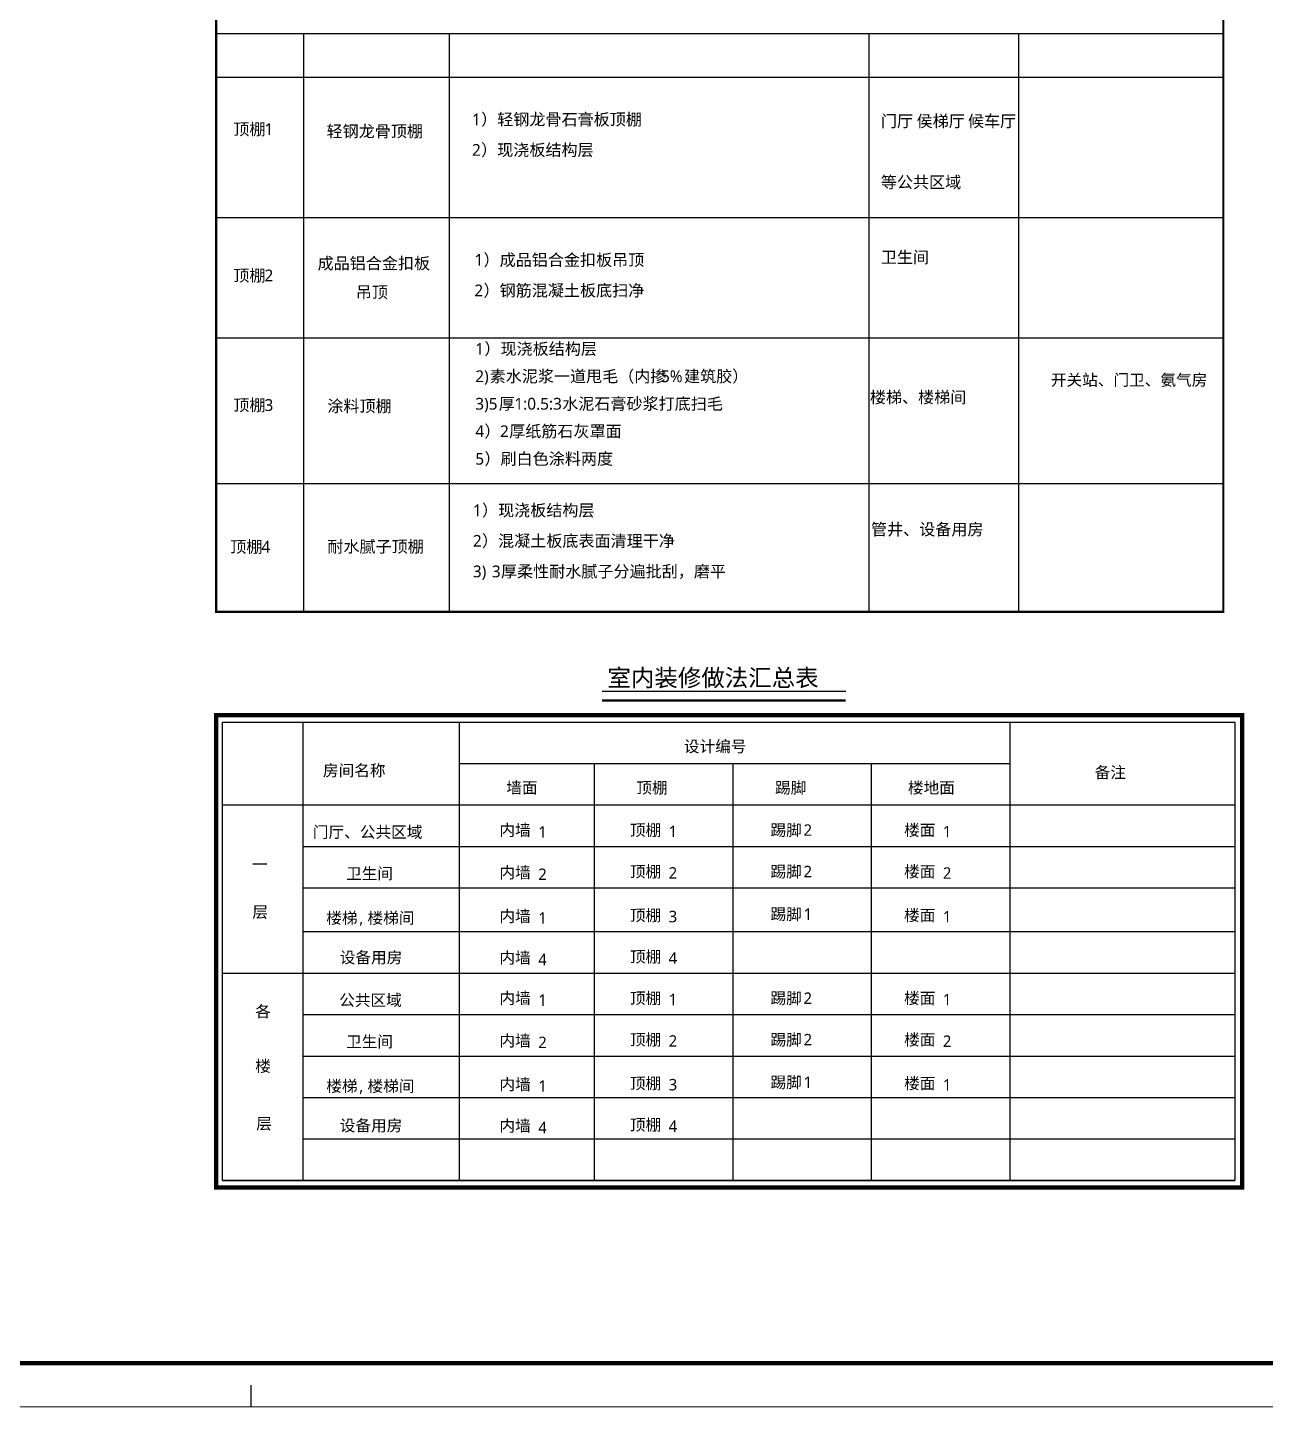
# Model space of a CAD drawing. Extents: x 1738711 to 2346805, y 1189731 to 2516152.
# Drawn here: x 2123244 to 2151605, y 2374307 to 2405927 of the extents above; entities that cross this region are included whole.
import ezdxf
from ezdxf.enums import TextEntityAlignment as Align

# ---------------------------------------------------------------- set-up
doc = ezdxf.new("R2010")
doc.units = 0
doc.header["$LTSCALE"] = 1000
doc.header["$MEASUREMENT"] = 0
for name, color, linetype in [('DOR', 3, 'Continuous'), ('E-TEXT', 6, 'Continuous'), ('PUB_TAB', 7, 'Continuous'), ('TK', 4, 'Continuous')]:
    doc.layers.add(name, color=color, linetype=linetype)
doc.styles.add('HT', font='msyh_0.ttf')
doc.styles.add('宋体', font='SIMSUN.TTF', dxfattribs={"width": 0.75})

# ---------------------------------------------------------------- blocks, each defined once
blk = doc.blocks.new('hjashrtahreahe')
blk.add_line((42800, 0), (42800, 500))
at = {"const_width": 25}
blk.add_lwpolyline([(42800, 500), (42800, 0)], dxfattribs=at)
at = {"layer": 'TK', "color": 7, "const_width": 25}
blk.add_lwpolyline([(0, 59400), (84100, 59400), (84100, 0), (0, 0)], close=True, dxfattribs=at)
at = {"layer": 'TK', "color": 3, "const_width": 100}
blk.add_lwpolyline([(2500, 1000), (2500, 58400), (83100, 58400), (83100, 1000)], close=True, dxfattribs=at)
at = {"layer": 'TK', "style": '宋体', "width": 0.75}
for tag, height, p in [('项目负责人', 350, (6003, 57089)), ('专业负责人', 350, (6003, 56224)), ('设计人', 350, (6003, 55419)), ('版号1', 250, (77304, 22193)), ('时间1', 250, (82405, 22193)), ('版号2', 250, (77304, 21593)), ('时间2', 250, (82405, 21593)), ('版号3', 250, (77304, 20993)), ('时间3', 250, (82405, 20993)), ('建筑会签', 0.0001, (78978, 2403)), ('电气会签', 0.0001, (82128, 2403)), ('结构会签', 0.0001, (78978, 1803)), ('暖通会签', 0.0001, (82128, 1803)), ('给排水会签', 0.0001, (78978, 1250)), ('智能化会签', 0.0001, (82128, 1250))]:
    blk.add_attdef(tag, text='', height=height, dxfattribs=at).set_placement(p, align=Align.CENTER)
for tag, p in [('合作设计单位', (80816, 48986)), ('版号说明1', (79854, 22318)), ('版号说明2', (79854, 21718)), ('版号说明3', (79854, 21118)), ('浙江绿储科技有限公司', (80545, 16036)), ('百兆瓦级集中式熔盐储能关键', (80545, 14953)), ('设备研发及制造基地项目', (80545, 14603)), ('1#研发楼', (80545, 13636)), ('图名', (80545, 12436)), ('工程编号', (78978, 11461)), ('子项编号', (82128, 11461)), ('建筑', (78978, 10711)), ('图号', (82128, 10711)), ('施工图', (78978, 9961)), ('2023.03', (82128, 9961)), ('审定', (79353, 8461)), ('审核', (79353, 7711)), ('工程负责', (79353, 6961)), ('专业负责', (79353, 6211)), ('设计', (79353, 5461)), ('制图', (79353, 4711)), ('校对', (79353, 3961))]:
    blk.add_attdef(tag, text='', height=250, dxfattribs=at).set_placement(p, align=Align.MIDDLE_CENTER)

msp = doc.modelspace()

# ---------------------------------------------------------------- linework, layer by layer
msp.add_line((2136405.4, 2390723.8, 0), (2141991.4, 2390723.8, 0))
at = {"color": 3}
msp.add_line((2127709.1, 2379508, 0), (2150901.7, 2379508, 0), dxfattribs=at)
msp.add_line((2127709.1, 2379508, 0), (2150901.7, 2379508, 0), dxfattribs=at)
msp.add_line((2127709.1, 2379508, 0), (2150901.7, 2379508, 0), dxfattribs=at)
at = {"const_width": 52.8, "elevation": 0}
msp.add_lwpolyline([(2136405.4, 2390505.4), (2141991.4, 2390505.4)], dxfattribs=at)
at = {"layer": 'DOR'}
for p, q in [((2127563.2, 2429606.8), (2127563.2, 2392537, 0)), ((2127563.2, 2429606.8), (2127563.2, 2392537, 0)), ((2127563.2, 2405794.3, 0), (2150640.9, 2405794.3, 0)), ((2129563.2, 2405794.3, 0), (2129563.2, 2392537, 0)), ((2129563.2, 2405794.3, 0), (2129563.2, 2392537, 0)), ((2132900.6, 2405794.3, 0), (2132900.6, 2392537, 0)), ((2142518.7, 2405794.3, 0), (2142518.7, 2392537, 0)), ((2145949.6, 2405794.3, 0), (2145949.6, 2392537, 0)), ((2127563.2, 2404794.3, 0), (2150640.9, 2404794.3, 0)), ((2127563.2, 2401573.8, 0), (2150640.9, 2401573.8, 0)), ((2127563.2, 2398816, 0), (2150640.9, 2398816, 0)), ((2127563.2, 2395482.2, 0), (2150640.9, 2395482.2, 0)), ((2127563.2, 2392537, 0), (2150640.9, 2392537, 0)), ((2129550.7, 2390013, 0), (2129550.7, 2379508, 0)), ((2133129.2, 2390013, 0), (2133129.2, 2379508, 0)), ((2145749.2, 2390013, 0), (2145749.2, 2379508, 0)), ((2133129.2, 2389062.6, 0), (2145749.2, 2389062.6, 0)), ((2136226.1, 2389062.6, 0), (2136226.1, 2379508, 0)), ((2139400.5, 2389062.6, 0), (2139400.5, 2379508, 0)), ((2142574.8, 2389062.6, 0), (2142574.8, 2379508, 0)), ((2127709.1, 2388112.2, 0), (2150901.7, 2388112.2, 0)), ((2129380, 2388112.2, 0), (2150901.7, 2388112.2, 0)), ((2129550.7, 2388112.2, 0), (2150901.7, 2388112.2, 0)), ((2129550.7, 2387161.8, 0), (2150901.7, 2387161.8, 0)), ((2129550.7, 2386211.4, 0), (2150901.7, 2386211.4, 0)), ((2129550.7, 2386211.4, 0), (2150901.7, 2386211.4, 0)), ((2129550.7, 2385210.4, 0), (2150901.7, 2385210.4, 0)), ((2127709.1, 2384260, 0), (2150901.7, 2384260, 0)), ((2129550.7, 2383309.6, 0), (2150901.7, 2383309.6, 0)), ((2129550.7, 2382359.2, 0), (2150901.7, 2382359.2, 0)), ((2129550.7, 2381408.8, 0), (2150901.7, 2381408.8, 0)), ((2129550.7, 2380458.4, 0), (2150901.7, 2380458.4, 0))]:
    msp.add_line(p, q, dxfattribs=at)
at = {"layer": 'DOR', "color": 2, "const_width": 100}
msp.add_lwpolyline([(2127563.2, 2379349.6), (2127563.2, 2390171.4), (2151072.6, 2390171.4), (2151072.6, 2379349.6)], close=True, dxfattribs=at)
at = {"layer": 'DOR', "color": 2}
msp.add_lwpolyline([(2127709.1, 2379508), (2127709.1, 2390013), (2150901.7, 2390013), (2150901.7, 2379508)], close=True, dxfattribs=at)
at = {"layer": 'E-TEXT', "linetype": 'ByBlock', "const_width": 50}
msp.add_lwpolyline([(2150640.9, 2429606.8), (2127563.2, 2429606.8), (2127563.2, 2392537), (2150640.9, 2392537)], close=True, dxfattribs=at)

# ---------------------------------------------------------------- block references
msp.add_blockref('hjashrtahreahe', (2085566.1, 2374319.5))

# ---------------------------------------------------------------- texts
at = {"layer": 'PUB_TAB', "style": 'HT'}
for s, height, p in [('1', 270, (2133426.2, 2403688.9, 0)), ('）轻钢龙骨石膏板顶棚', 270, (2133635.5, 2403688.9, 0)), ('门厅', 270, (2142794.2, 2403649.6, 0)), ('侯梯厅', 270, (2143613.7, 2403649.6, 0)), ('候车厅', 270, (2144790.3, 2403649.6, 0)), ('顶棚', 270, (2127958, 2403465, 0)), ('1', 270, (2128672, 2403465, 0)), ('轻钢龙骨顶棚', 270, (2130092.9, 2403416.9, 0)), ('2', 270, (2133426.2, 2402988.9, 0)), ('）现浇板结构层', 270, (2133635.5, 2402988.9, 0)), ('等公共区域', 270, (2142794.2, 2402249.6, 0)), ('成品铝合金扣板', 270, (2129887.8, 2400390.4, 0)), ('1', 270, (2133481.4, 2400468.5, 0)), ('）成品铝合金扣板吊顶', 270, (2133690.7, 2400468.5, 0)), ('卫生间', 270, (2142794.2, 2400529.6, 0)), ('顶棚', 270, (2127958, 2400111.6, 0)), ('2', 270, (2128672, 2400111.6, 0)), ('吊顶', 270, (2130763.8, 2399729.4, 0)), ('2', 270, (2133481.4, 2399768.5, 0)), ('）钢筋混凝土板底扫净', 270, (2133690.7, 2399768.5, 0)), ('）现浇板结构层', 270, (2133711.6, 2398432, 0)), ('1', 270, (2133502.3, 2398432, 0)), ('素水泥浆一道甩毛（内掺', 269.995, (2133830.8, 2397802, 0)), ('建筑胶）', 270, (2138284.5, 2397802, 0)), ('2)', 270, (2133502.3, 2397802, 0)), ('5%', 270, (2137757.5, 2397802, 0)), ('开关站、门卫、氨气房', 262.87, (2146689.5, 2397721.6, 0)), ('厚', 270, (2134040.2, 2397172, 0)), ('水泥石膏砂浆打底扫毛', 270, (2135492.3, 2397172, 0)), ('楼梯、楼梯间', 270, (2142543.4, 2397321.3, 0)), ('顶棚', 270, (2127958, 2397141.7, 0)), ('3', 270, (2128672, 2397141.7, 0)), ('涂料顶棚', 270, (2130110.8, 2397119.5, 0)), ('3)5', 270, (2133502.3, 2397172, 0)), ('1:0.5:3', 270, (2134397.2, 2397172, 0)), ('）', 270, (2133711.6, 2396542, 0)), ('厚纸筋石灰罩面', 270, (2134277.9, 2396542, 0)), ('4', 270, (2133502.3, 2396542, 0)), ('2', 270, (2134068.6, 2396542, 0)), ('）刷白色涂料两度', 270, (2133711.6, 2395912, 0)), ('5', 270, (2133502.3, 2395912, 0)), ('1', 270, (2133446.4, 2394729.9, 0)), ('）现浇板结构层', 270, (2133655.7, 2394729.9, 0)), ('2', 270, (2133446.4, 2394029.9, 0)), ('）混凝土板底表面清理干净', 269.995, (2133655.7, 2394029.9, 0)), ('管井、设备用房', 270, (2142568.8, 2394294.4, 0)), ('顶棚', 270, (2127887.5, 2393895.4, 0)), ('4', 270, (2128601.5, 2393895.4, 0)), ('耐水腻子顶棚', 270, (2130112, 2393899.5, 0)), ('3)', 270, (2133446.4, 2393329.9, 0)), ('3', 270, (2133880.6, 2393329.9, 0)), ('厚柔性耐水腻子分遍批刮，磨平', 269.995, (2134089.9, 2393329.9, 0)), ('室内装修做法汇总表', 394.3, (2136529.1, 2390830.3, 0)), ('设计编号', 262.87, (2138280.7, 2389324.2)), ('房间名称', 262.87, (2130010.8, 2388772.2)), ('备注', 262.87, (2147692.4, 2388727.3)), ('墙面', 262.87, (2134212.3, 2388376.2)), ('顶棚', 262.87, (2137191.4, 2388376.2)), ('踢脚', 262.87, (2140370.1, 2388376.2)), ('楼地面', 262.87, (2143414, 2388376.2)), ('门厅、公共区域', 262.87, (2129780, 2387361.1)), ('内墙', 262.87, (2134055.3, 2387405.5, 0)), ('顶棚', 262.87, (2137043.4, 2387405.5, 0)), ('踢脚', 262.87, (2140266.5, 2387405.5, 0)), ('2', 262.9, (2141022.6, 2387405.5, 0)), ('楼面', 262.87, (2143326.4, 2387405.5, 0)), ('1', 262.9, (2134943.3, 2387361.7, 0)), ('1', 262.9, (2137931.4, 2387375.2, 0)), ('1', 262.9, (2144214.5, 2387371.2, 0)), ('一', 262.9, (2128386.3, 2386616.9)), ('卫生间', 262.87, (2130540, 2386410.7)), ('内墙', 262.87, (2134055.3, 2386432.7, 0)), ('顶棚', 262.87, (2137043.4, 2386455.1, 0)), ('踢脚', 262.87, (2140266.5, 2386455.1, 0)), ('2', 262.9, (2141022.6, 2386455.1, 0)), ('楼面', 262.87, (2143326.4, 2386455.1, 0)), ('2', 262.9, (2134943.3, 2386392.2, 0)), ('2', 262.9, (2137931.4, 2386424.8, 0)), ('2', 262.9, (2144214.5, 2386420.8, 0)), ('层', 262.9, (2128393.7, 2385529.9)), ('踢脚', 262.87, (2140266.5, 2385478.5, 0)), ('楼梯', 262.87, (2130086.9, 2385391.7)), ('楼梯间', 262.87, (2131032, 2385391.7)), ('内墙', 262.87, (2134055.3, 2385431.6, 0)), ('1', 262.9, (2134943.3, 2385391.1, 0)), ('顶棚', 262.87, (2137043.4, 2385454.1, 0)), ('3', 262.9, (2137931.4, 2385423.8, 0)), ('1', 262.9, (2141022.6, 2385478.5, 0)), ('楼面', 262.87, (2143326.4, 2385454.1, 0)), ('1', 262.9, (2144214.5, 2385419.8, 0)), (',', 262.9, (2130843, 2385391.7)), ('设备用房', 262.87, (2130395.3, 2384488)), ('内墙', 262.87, (2134055.3, 2384481.2, 0)), ('4', 262.9, (2134943.3, 2384440.7, 0)), ('顶棚', 262.87, (2137043.4, 2384503.7, 0)), ('4', 262.9, (2137931.4, 2384473.4, 0)), ('各', 262.9, (2128459.4, 2383249.8)), ('公共区域', 262.87, (2130382.7, 2383508.8)), ('内墙', 262.87, (2134055.3, 2383553.3, 0)), ('1', 262.9, (2134943.3, 2383509.5, 0)), ('顶棚', 262.87, (2137043.4, 2383553.3, 0)), ('1', 262.9, (2137931.4, 2383523, 0)), ('踢脚', 262.87, (2140266.5, 2383553.3, 0)), ('2', 262.9, (2141022.6, 2383553.3, 0)), ('楼面', 262.87, (2143326.4, 2383553.3, 0)), ('1', 262.9, (2144214.5, 2383519, 0)), ('卫生间', 262.87, (2130540, 2382558.4)), ('内墙', 262.87, (2134055.3, 2382580.4, 0)), ('2', 262.9, (2134943.3, 2382539.9, 0)), ('顶棚', 262.87, (2137043.4, 2382602.9, 0)), ('2', 262.9, (2137931.4, 2382572.6, 0)), ('踢脚', 262.87, (2140266.5, 2382602.9, 0)), ('2', 262.9, (2141022.6, 2382602.9, 0)), ('楼面', 262.87, (2143326.4, 2382602.9, 0)), ('2', 262.9, (2144214.5, 2382568.6, 0)), ('楼', 262.9, (2128459.4, 2381996.2)), ('楼梯', 262.87, (2130086.9, 2381539.4)), ('楼梯间', 262.87, (2131032, 2381539.4)), ('内墙', 262.87, (2134055.3, 2381579.4, 0)), ('1', 262.9, (2134943.3, 2381538.9, 0)), ('顶棚', 262.87, (2137043.4, 2381601.8, 0)), ('3', 262.9, (2137931.4, 2381571.5, 0)), ('踢脚', 262.87, (2140266.5, 2381626.2, 0)), ('1', 262.9, (2141022.6, 2381626.2, 0)), ('楼面', 262.87, (2143326.4, 2381601.8, 0)), ('1', 262.9, (2144214.5, 2381567.5, 0)), (',', 262.9, (2130843, 2381539.4)), ('层', 262.9, (2128481.8, 2380681.3)), ('设备用房', 262.87, (2130395.3, 2380635.8)), ('内墙', 262.87, (2134055.3, 2380629, 0)), ('4', 262.9, (2134943.3, 2380588.5, 0)), ('顶棚', 262.87, (2137043.4, 2380651.4, 0)), ('4', 262.9, (2137931.4, 2380621.1, 0))]:
    msp.add_text(s, height=height, dxfattribs=at).set_placement(p)

doc.saveas('drawing.dxf')
